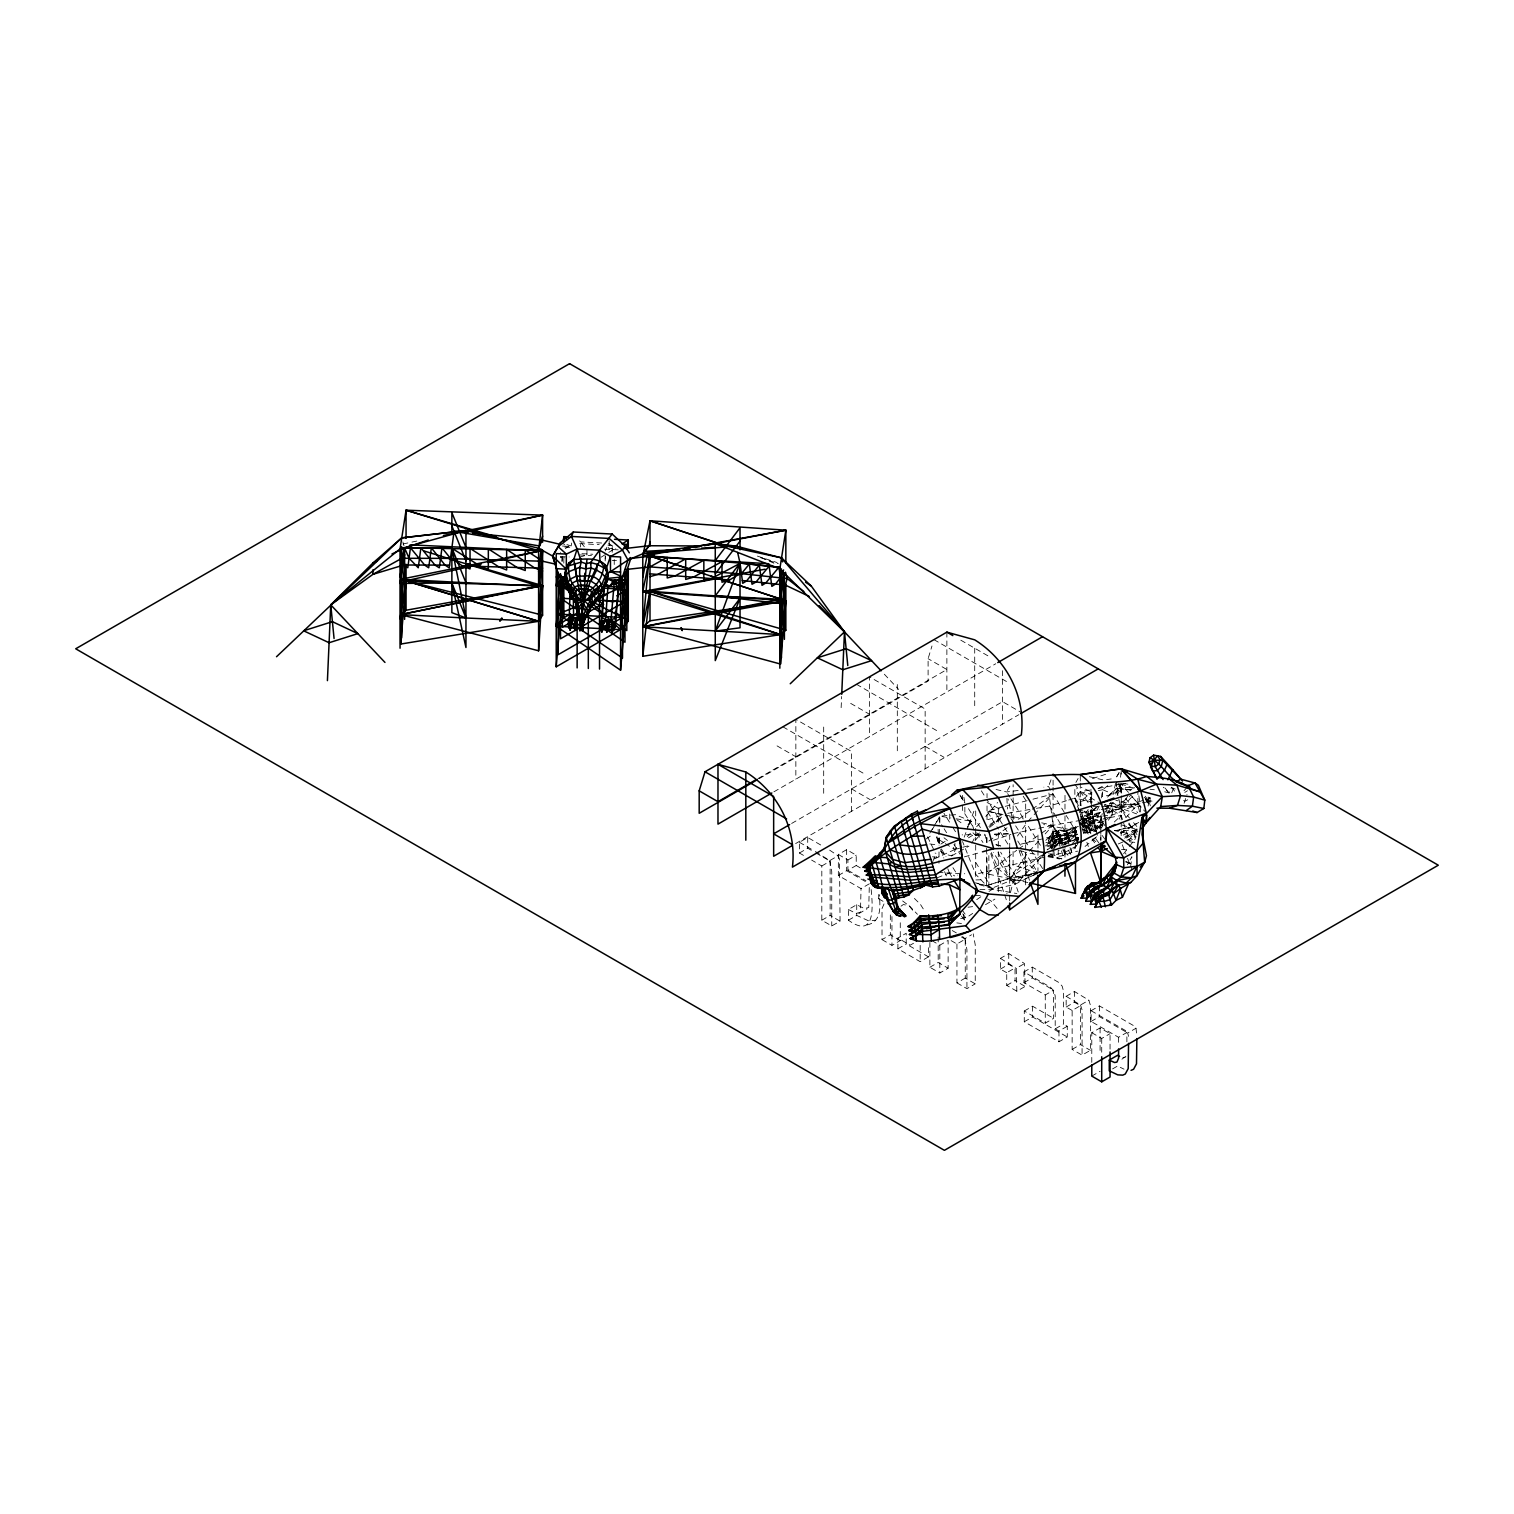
<?xml version="1.0" encoding="UTF-8"?>
<svg xmlns="http://www.w3.org/2000/svg" width="1514" height="1514" viewBox="0 0 1514 1514"><rect width="100%" height="100%" fill="white"/><g stroke="black" fill="none" stroke-linecap="round" stroke-linejoin="round"><path stroke-width="0.75" stroke-dasharray="5 3.75" d="M962.544 795.361L962.544 799.26L960.255 795.683L964.91 802.912L963.699 796.213M980.94 879.785L975.697 879.937L975.697 842.238M986.56 871.193L986.56 885.652L994.282 889.153L1015.061 884.233L1037.961 872.972L1037.979 850.319M1027.836 882.511L986.996 873.824L986.996 853.65M987.014 837.734L987.014 842.427L984.762 834.157M987.014 819.661L987.033 804.237M987.033 797.746L987.033 793.563M988.869 886.844L988.869 851.89M998.294 891.727L998.313 850.925M998.313 846.383L998.332 830.959M998.332 822.14L998.351 805.221M1009.687 900.773L1009.724 835.747L987.033 799.827M1013.093 851.549L1013.093 865.005L1037.961 872.972L1024.77 852.098L1027.817 852.874L1009.687 878.366L986.56 885.652L975.47 882.813M1013.112 819.68L1013.131 797.84M1013.131 795.645L1013.131 784.668M1025.64 884.895L1025.678 822.102M1025.678 817.73L1025.697 800.168L1023.18 796.194M1037.979 848.143L1037.979 835.009M1053.025 852.212L1053.063 787.375M1053.082 785.179L1053.082 776.36M1064.967 857.17L1064.967 846.704M1064.985 809.082L1065.004 793.677M1075.508 848.446L1075.508 841.803M1075.508 839.589L1075.527 826.322M1080.277 783.192L1080.258 805.448L1074.864 798.086L1074.845 788.926M1080.277 781.035L1080.277 774.6M1090.932 802.079L1090.932 789.191M1100.848 839.683L1100.867 833.684M1100.867 829.123L1100.867 815.705M1133.721 788.094L1116.367 782.549C1115.969 795.266 1123.123 807.094 1121.174 819.982M1121.174 835.671L1121.174 822.216M1121.249 795.777L1121.249 808.438L1127.93 820.91M1125.848 783.306L1121.268 784.082L1121.249 793.658L1116.367 788.321L1107.832 796.25M1139.55 811.939L1137.885 804.218L1137.885 791.538M1140.383 811.977L1140.402 806.224L1130.826 795.153L1107.926 814.154M939.021 851.947L938.964 863.264M939.058 842.995L939.115 836.39M939.229 816.652L939.21 820.966L942.9 826.852M949.751 814.059L949.694 822.443L943.922 813.245M1075.394 837.867L1075.205 827.477L1080.239 825.698M1074.467 835.009L1075.205 827.477L1075.962 839.551L1074.467 835.009L1057.151 835.671L1047.972 839.021L1051.132 847.272L1047.139 849.865L1055.069 842.125C1058.57 834.895 1071.704 840.346 1077.268 834.157L1064.702 844.433M1068.884 844.169L1067.976 834.214L1059.914 834.195L1054.671 835.842L1055.069 842.125L1051.132 847.272L1045.625 845.929L1050.716 841.084C1059.97 844.566 1068.108 836.826 1076.795 834.914L1076.17 830.789L1067.976 834.214L1068.316 842.484C1064.285 835.482 1065.288 827.401 1075.205 827.477L1067.502 834.441L1053.555 838.188L1049.202 837.11L1045.796 840.365M1083.418 832.832L1089.645 832.473L1090.326 810.047M939.115 842.976L939.683 825.13M939.759 822.916L939.967 816.216L955.258 814.664L971.212 821.175L974.467 831.47M934.308 858.949L954.766 849.524L954.956 843.336M1080.485 805.637L1080.636 801.398L1076.284 788.605M1083.494 829.388L1089.645 832.473L1094.092 823.105L1090.951 814.437L1091.121 809.801M1091.216 807.492L1091.821 792.068L1081.204 787.242M1107.832 785.596L1102.722 789.702L1102.457 796.648L1113.358 794.282L1121.136 787.696L1119.225 784.12M841.141 707.663L841.633 696.516M1108.362 820.228L1112.449 814.608L1113.036 802.742L1104.312 804.653M1048.861 841.33L1049.202 837.11L1052.722 832.132L1058.135 829.88L1066.859 830.826L1067.767 840.781M1061.257 845.588L1060.803 836.353L1054.671 835.842L1050.716 841.084L1050.375 845.285L1045.625 845.929L1054.898 837.885L1067.976 834.214L1054.671 835.842L1049.618 843.298L1045.947 842.427M1051.889 849.24L1052.23 845.039L1049.202 837.11L1053.157 831.886L1058.589 830.334L1066.859 830.826L1067.2 839.097M1052.419 840.781L1053.157 831.886L1066.859 830.826M1053.933 844.736L1054.671 835.842M1055.826 844.112L1056.185 839.778L1069.092 837.583L1069.717 841.216L1078.384 837.545C1071.193 844.415 1057.737 839.097 1053.744 848.994L1054.274 855.505C1062.904 858.268 1069.471 851.739 1077.627 851.171M1057.605 844.793L1057.699 843.733L1070.19 840.97L1070.284 842.901L1066.386 831.072L1051.927 833.93L1047.972 839.021M561.732 561.278L562.129 556.792M1120.568 777.231L1120.909 773.011M1090.686 803.309L1091.821 792.068L1080.636 801.398L1081.11 805.827M939.248 843.506L939.626 840.081L937.753 836.201M1130.636 866.727L1131.866 856.735L1127.4 864.816M605.184 559.026L605.676 555.846M1080.504 820.985L1081.829 812.45L1099.372 809.782M1059.478 841.273L1059.914 834.195L1054.236 836.05L1049.618 843.298L1049.202 837.11L1059.024 832.038L1058.135 829.88L1052.722 832.132L1051.151 837.45L1054.69 846.686M1061.257 841.197L1061.693 838.51L1055.75 839.967L1051.132 847.272L1050.716 841.084L1053.555 838.188L1053.157 831.886M1105.561 820.209L1112.449 814.608L1111.068 807.984L1111.844 803.423M1101.284 797.916L1102.722 789.702L1113.358 794.282L1115.515 783.173M1099.372 813.264L1094.471 822.689L1081.829 812.45L1083.191 819.074L1081.45 828.366L1088.169 832.87M1148.085 806.035L1149.107 801.644L1148.18 797.007M1039.758 872.064L1013.869 879.256L1010.633 891.822L1006.715 893.639M759.101 778.688L928.101 681.111L928.101 658.685L931.981 645.967M1052.23 845.039L1056.412 841.784L1062.582 840.667L1061.693 838.51L1063.036 845.512L1063.471 842.825C1065.705 844.301 1058.873 842.106 1057.283 843.885L1056.583 846.08L1052.23 845.039L1056.185 839.778L1062.582 840.667L1069.092 837.583L1069.168 839.513M1101.094 815.573L1101.643 822.481L1095.757 831.205L1088.055 826.133L1081.923 825.092L1086.276 818.601L1089.058 809.895M1184.08 803.253L1187.014 794.509M1049.278 784.479L1051.568 778.291M964.191 837.204L968.241 826.36M969.055 824.184L974.751 808.987M932.775 861.598L935.917 853.404M1171.741 792.806L1174.391 786.258M605.184 550.982L606.944 547.197M1099.24 806.11L1088.055 826.133L1083.57 826.795M1128.573 794.036L1121.249 808.438L1101.719 814.248M971.856 843.147L975.773 835.596L979.539 832.965M1117.086 795.229L1121.136 787.696L1121.136 792.295M1075.924 782.378L1078.1 778.499M1009.838 786.107L1006.526 791.954L1009.819 797.083M1105.409 812.034L1111.068 802.042M1115.591 794.055L1121.268 784.082L1129.463 793.563M1119.092 819.169L1121.174 815.497L1080.277 791.784L1074.864 798.086L1068.562 800.073M932.189 829.691L935.52 823.919M936.636 821.988L939.967 816.216L950.849 817.957M1119.073 772.575L1115.78 778.272L1119.035 772.84M1082.756 826.682L1087.998 819.926L1095.757 827.95L1101.53 818.071M1088.244 834.044L1080.258 823.105L1088.169 809.46M929.823 833.154L933.211 827.515M934.327 825.622L937.715 819.982M1107.529 813.434L1111.068 807.984L1100.205 804.066M1128.971 840.119L1137.374 828.726M940.421 851.076L943.865 853.801L951.625 855.883L955.126 850.584L951.928 845.039M967.257 827.136L971.212 821.175L955.22 818.639M1099.145 828.707L1103.838 821.61L1094.092 823.105L1081.45 828.366L1101.132 827.798M1017.446 836.05L1025.224 825.149M1126.454 837.98L1133.967 833.949L1137.922 828.593L1121.477 835.86M1053.744 848.994L1057.699 843.733L1057.926 845.701L1057.283 843.885M1069.982 847.556L1071.477 852.079L1076.568 845.342M1051.132 847.272L1055.069 842.125M1123.615 853.782L1127.892 848.351M1129.312 846.534L1135.008 839.305M1121.931 1059.213L1126.473 1055.788M985.803 816.481L997.65 802.458M1187.317 787.015L1183.04 791.86L1184.043 792.844L1187.449 790.762M1125.867 817.674L1137.885 804.218L1105.012 805.732M1147.442 800.149L1149.883 797.424L1150.545 801.72M975.035 840.478L980.599 834.384L962.147 834.895M1029.406 851.152L1038.85 840.8M1045.171 833.911L1053.044 825.3L1082.188 820.077L1099.543 814.892L1082.188 820.077L1074.864 798.086L1094.736 802.515M1027.817 821.515L1032.548 816.349M1034.138 814.627L1053.063 793.979L1032.586 799.278M1040.553 857.813L1018.865 881.337L1009.687 878.366L998.313 868.828L991.348 852.59M1131.469 797.31L1121.249 808.438L1105.788 804.975M968.071 824.562L971.212 821.175M1080.315 824.941L1086.276 818.601L1093.43 818.393L1101.643 822.481L1102.684 826.795M1076.927 845.626L1064.967 852.439L1025.659 861.466L1009.687 878.366L986.56 885.652L975.697 874.316L962.563 841.538M967.257 836.599L970.398 833.287M976.662 826.682L979.804 823.389M945.304 843.62L954.766 849.524L957.889 846.326M1072.423 843.412L1078.384 837.545L1078.479 839.986L1077.362 836.599L1077.627 844.623M1066.272 836.239L1074.58 828.158L1081.318 827.136M1085.103 833.116L1095.757 831.205L1087.317 822.916L1089.626 830.183L1080.163 823.124L1098.975 805.24M1114.342 821.988L1121.174 815.497L1129.501 841.292L1136.181 836.807M1107.529 797.102L1121.268 784.082L1114.304 784.12M947.821 868.733L949.41 873.01L946.345 875.887L944.585 871.667M1077.268 834.157L1068.619 837.829L1076.17 830.789L1076.511 841.235M1095.871 807.378L1082.188 820.077L1087.998 831.811M838.34 854.464L847.916 859.99L847.916 870.304L856.224 865.497L856.224 855.183L846.648 849.657L838.34 854.464L838.34 875.508L861.031 888.604L869.339 883.798L868.79 907.454L864.324 908.608L856.735 904.691L848.408 909.498L848.408 920.228C875.66 939.607 872.935 906.602 870.966 887.639M866.973 924.978C881.867 921.875 880.277 906.186 879.274 894.679M1105.05 809.403L1113.036 802.742L1121.174 808.381L1121.155 801.493L1121.249 808.438L1129.444 817.92M1131.072 789.948L1116.367 788.321L1130.655 789.929L1133.437 787.64M848.408 909.498L856.016 913.415L860.463 912.242L861.031 888.604M1085.065 846.44L1097.669 836.144L1093.089 839.172M986.996 873.824L1016.727 850.225M989.645 827.363L1002.306 817.541M1050.716 841.084L1054.898 837.885L1054.236 836.05M1092.521 830.24L1080.258 823.105L1086.276 818.601L1089.645 832.473M988.888 841.046L1007.775 827.212M1019.092 818.904L1030.409 810.596M1032.302 809.214L1053.063 793.979M1041.651 855.202L1009.668 878.328L993.298 852.382M1051.057 848.408L1075.508 830.713L1066.159 815.403M1124.618 838.245L1137.922 828.593M901.038 906.186L903.328 904.539L909.327 905.788L917.427 914.286M976.738 899.676L982.207 895.777L974.543 895.342M1115.099 830.713L1131.261 827.155L1136.617 823.351M988.926 826.417L1002.079 817.257M926.133 838.983L931.962 834.99M1018.638 848.919L1039.664 834.479M1041.575 833.173L1053.044 825.3L1048.918 793.033M1064.361 844.963L1078.384 837.545M960.652 918.676L967.2 917.124L972.688 913.396M985.5 904.672L994.906 899.108M1078.233 808.116L1082.188 820.077L1101.851 812.072L1090.951 814.437L1082.188 820.077L1090.913 832M989.021 891.443L992.408 889.267L1016.859 893.544M601.19 557.171L606.887 553.575M608.779 552.383L614.476 548.768L608.704 548.465L608.704 545.078M940.856 844.074L948.029 839.589M968.449 837.867L976.303 832.965M990.042 824.373L1003.801 815.781M1120.776 833.457L1136.711 823.673M565.309 548.541L568.923 546.365L562.621 543.545M757.908 778.631L946.875 669.529L928.101 658.685M773.881 791.841L995.739 663.757M791.633 823.465L1002.571 701.682L1021.344 712.526M795.626 843.582L1018.846 714.703M803.48 855.372L799.411 853.025L799.411 842.295L807.719 837.488L821.686 845.55M799.411 853.025L807.719 848.219L813.832 851.757M815.365 851.511L829.748 860.595L838.056 855.788L839.475 858.968L840.062 921.174L831.754 925.962L821.818 920.228L821.818 865.97L811.636 860.084M821.818 865.97L830.126 861.163L830.126 915.421L840.062 921.174M847.916 859.99L856.224 855.183M838.34 875.508L846.648 870.701L867.446 882.719M821.818 920.228L830.126 915.421M878.707 894.509L878.707 898.805L882.019 896.894M858.798 913.623L867.106 908.816M848.408 920.228L856.735 915.421L868.998 921.023L875.281 920.19M878.707 898.805L884.725 902.287L882.019 908.627L882.019 939.626L890.327 934.819L900.262 940.572L900.262 920.644M928.479 956.848L920.171 961.655L897.897 948.786L897.897 938.055L906.205 933.249L906.205 943.998L928.479 956.848L928.479 945.228M882.019 939.626L891.954 945.361L900.262 940.572M897.897 948.786L906.205 943.998M913.548 943.26L910.217 945.171L897.897 938.055M931.867 940.61L939.816 945.209L948.124 940.402L948.124 968.203L939.816 972.991L929.88 967.257L929.88 939.456M962.469 936.428L964.91 938.623L971.553 934.781M951.133 940.629L956.943 943.979L965.251 939.172L965.251 978.082L975.243 983.854L975.243 944.887L973.218 933.835M929.88 967.257L938.188 962.45L948.124 968.203M956.943 943.979L956.943 982.889L965.251 978.082M1006.734 972.726L1000.432 969.092L1000.432 958.362L1008.74 953.555L1024.524 963.566L1025.167 986.428L1016.859 991.216L1006.734 985.387L1006.734 972.726L1015.042 967.938L1015.042 980.58L1025.167 986.428M1000.432 969.092L1008.74 964.286L1015.042 967.938M956.943 982.889L966.935 988.642L975.243 983.854M1016.859 991.216L1016.216 968.373L1024.524 963.566M1023.956 971.931L1032.264 967.124L1058.816 982.472L1062.185 986.182L1063.509 991.178L1063.509 1024.07L1055.201 1028.877L1055.201 995.966L1053.858 990.989L1050.508 987.26L1023.956 971.931L1023.956 982.662L1045.266 994.963L1053.574 990.175L1053.574 1018.335L1045.266 1023.142L1024.278 1011.011L1024.278 1021.761L1058.967 1041.783L1067.275 1036.995L1067.275 1026.246L1063.509 1024.07M1006.734 985.387L1015.042 980.58M1023.956 982.662L1032.264 977.874L1053.574 990.175M1024.278 1011.011L1032.586 1006.223L1053.574 1018.335M1072.139 1010.481L1066.159 1007.037L1066.159 996.307L1074.467 991.5L1088.85 1000.205L1090.383 1005.164L1090.383 1050.338L1082.075 1055.126L1072.139 1049.391L1072.139 1010.481L1080.447 1005.693L1080.447 1044.584L1090.383 1050.338M1024.278 1021.761L1032.586 1016.954L1067.275 1036.995M1066.159 1007.037L1074.467 1002.23L1080.447 1005.693M1066.159 996.307L1080.542 1005.012L1088.85 1000.205M1126.889 1041.802L1126.889 1032.491L1118.581 1037.298L1091.102 1021.439L1091.102 1010.709L1099.41 1005.902L1133.835 1025.773L1135.992 1028.252L1136.863 1036.219M1055.201 1028.877L1058.967 1031.053L1067.275 1026.246M1091.102 1021.439L1099.41 1016.632L1126.889 1032.491M1091.783 1062.393L1091.783 1032.718L1100.091 1027.93L1110.046 1033.665L1110.046 1049.637M1072.139 1049.391L1080.447 1044.584M1091.783 1032.718L1101.719 1038.472L1110.046 1033.665M1128.555 1036.371L1127.684 1033.04L1135.992 1028.252M1091.783 1076.094L1100.091 1071.287M1112.601 1068.903L1117.578 1066.026L1124.031 1069.168M951.625 855.883L968.941 846.137M1120.341 832.776L1138.717 822.443M1097.953 788.737L1104.103 785.406M1187.752 799.771L1184.535 801.455L1181.545 797.424M1067.502 834.441L1076.17 830.789L1067.976 834.214M1087.998 819.926L1092.938 817.579L1091.575 810.974L1094.471 822.689L1091.575 810.974M1102.93 819.131L1137.885 804.218M1118.259 843.96L1124.788 841.197M1126.965 840.289L1135.67 836.599M1037.771 873.483L1018.865 881.337L1000.603 852.174M1020.833 850.754L1025.659 861.466L1037.961 872.972L1013.869 879.256L993.26 887.696L975.508 882.965M1075.205 827.477L1066.386 831.072L1074.58 828.158L1076.795 834.914M937.242 877.723L949.41 873.01L954.691 875.925M1125.016 836.447L1138.187 831.413M1142.824 800.376L1121.249 808.438L1136.692 813.889M993.525 840.232L1010.936 834.346M1092.502 778.574L1105.75 774.279M987.961 819.642L1003.328 814.721M1036.428 808.325L1049.675 806.016L1066.462 800.736M1108.191 812.28L1121.174 808.381L1106.147 811.258M579.805 557.057L587.451 554.9M954.766 849.524L960.803 847.84M962.809 847.272L970.871 845.039M964.38 856.848L980.183 852.458M1025.659 861.466L975.697 874.316M1002.987 806.924L987.052 811.05L998.369 829.01M1005.258 806.337L1030.296 799.865M972.934 832.776L975.773 835.596L980.599 834.384M1021.023 844.15L1075.508 830.713L1043.714 824.581M1098.35 790.649L1102.722 789.702M1080.636 801.398L1091.537 799.014M402.951 543.98L409.688 542.561M411.94 542.088L418.678 540.687M1013.112 833.608L1053.044 825.3L1064.967 844.812L1064.985 813.491L1048.521 786.542L1043.865 787.148M1135.576 835.179L1114.664 830.618L1131.261 827.155L1136.73 829.218M1037.961 872.972L1009.687 878.366L997.385 850.641M1089.38 790.062L1080.277 791.784L1091.405 794.453M1098.483 788.359L1121.268 784.082M1101.965 827.836L1080.258 823.105L1100.716 819.301M1109.8 817.617L1121.174 815.497M1122.858 1057.737L1125.262 1057.283M1007.718 813.321L1034.232 808.703M1130.826 804.729L1139.966 803.196M1142.256 802.798L1149.107 801.644L1150.356 805.864M1101.321 809.479L1111.068 807.984M1090.951 814.437L1080.315 809.858L1083.191 819.074L1100.735 816.387M1102.684 816.084L1112.449 814.608M1106.677 779.615L1111.238 778.934M1018.184 790.459L1006.526 791.954L995.455 789.324M1027.533 789.248L1034.516 788.34M968.033 907.227L972.631 906.621M1044.054 870.872L1009.687 878.366L1009.668 846.951L999.619 830.997M1063.036 849.903L1065.383 855.505L1064.815 849.808L1058.21 850.338L1058.248 855.94M975.773 835.596L985.122 835.103M994.452 834.611L1008.438 833.873M1080.163 823.124L1101.643 822.481M994.528 834.063L1008.456 833.722M979.899 889.456L992.408 889.267M1093.278 806.375L1140.402 806.224L1115.894 800.338M1114.664 830.618L1138.036 830.58M1118.714 783.703L1120.663 787.318L1134.686 787.81M1050.338 853.896L1053.725 854.047M938.074 872.442L964.74 873.767M601.645 543.015L580.449 541.898L578.083 538.606M579.786 543.621L599.222 544.643M607.871 545.097L612.186 545.324M562.47 546.043L568.923 546.365M564.779 547.065L571.421 547.406L571.421 543.015M604.483 549.147L622.481 550.093M581.944 553.689L592.75 554.256M579.521 554.919L591.501 555.543M560.35 556.509L569.207 556.963M564.873 557.871L560.521 557.644L560.521 552.553M612.186 560.369L616.444 560.577M1147.063 800.717L1153.422 801.228M1129.822 841.879L1136.162 842.484M1121.477 849.392L1129.917 850.206M1150.015 789.267L1154.349 789.74M932.454 856.792L936.806 857.265L935.16 852.95M1130.655 789.929L1120.492 788.737L1116.367 782.549M956.829 922.897L961.466 923.483M929.823 843.941L936.75 844.888M1122.972 783.476L1129.595 784.403M1093.714 830.864L1083.475 829.142L1085.387 834.1M1018.998 850.641L1025.811 851.852M1048.502 855.883L1064.266 859.365M1030.088 853.309L1036.901 854.615M1048.256 856.792L1059.611 858.987M1002.968 814.494L987.052 811.05L1007.435 816.273M1005.258 814.986L1023.464 818.904M1041.67 822.84L1053.044 825.3L1063.131 848.256M1048.256 855.788L1064.153 859.441M1089.38 776.701L1103.044 779.861M995.89 844.717L1000.319 845.853M1009.706 816.86L1018.771 819.188M996.155 844.831L1000.735 846.042M1164.701 791.784L1168.732 792.844M1048.653 853.82L1054.274 855.505L1053.403 853.215M979.274 884.63L994.282 889.153M1121.912 825.016L1138.32 829.956M566.917 544.605L571.194 545.929M757.379 556.092L777.079 562.565M760.634 557.72L778.291 563.681M1175.243 789.059L1171.325 787.659L1169.149 793.071L1163.282 787.242M1083.191 819.074L1094.092 823.105L1092.938 817.579L1095.757 827.95L1091.443 809.839M1101.473 827.325L1082.188 820.077L1080.315 809.858M1126.075 861.485L1131.336 863.737L1131.62 870.38M1125.508 861.826L1131.677 864.456M761.353 557.531L776.02 564.173M987.09 802.477L999.467 808.987M960.803 640.176L990.629 657.398M933.93 639.627L1008.116 682.454M856.508 684.309L938.093 731.413M850.679 703.385L869.452 714.23M925.149 746.383L943.922 757.227M782.889 726.815L864.475 773.919M777.061 745.891L795.853 756.735M851.53 788.87L870.304 799.714M829.672 850.168L838.056 855.788M856.224 865.497L860.236 867.825M799.411 842.295L813.378 850.357M847.916 870.304L866.008 880.751M952.287 930.561L956.356 932.908M1000.432 958.362L1016.216 968.373M1091.102 1010.709L1125.527 1030.58L1127.684 1033.04M815.857 852.931L830.126 861.163M961.39 936.958L965.251 939.172M987.469 898.862L990.989 900.925L998.937 910.69M943.411 842.446L939.626 840.081L937.791 836.39M902.628 900.944L909.233 905.959L914.626 912.715M956.943 819.85L963.812 824.714M608.704 543.394L615.838 548.844M943.998 837.772L947.423 840.478M1092.559 839.021L1095.871 841.689M914.399 898.445L920.398 904.331L925.073 911.807M1091.613 830.826L1088.604 828.158L1090.799 833.381L1088.055 826.133M1144.168 797.178L1149.107 801.644L1145.246 796.232M1064.967 852.439L1067.976 855.183M1060.368 834.649L1060.368 843.43L1057.151 835.671L1058.135 829.88L1059.478 836.882M884.327 674.203L898.691 689.457M1132.188 796.743L1144.83 811.353M1125.356 798.408L1137.657 812.639M1133.551 822.67L1137.639 827.42M1128.384 823.824L1137.866 835.69M1164.872 787.867L1169.376 793.204M584.347 546.781L580.449 541.898L580.449 546.989M1171.495 787.185L1175.489 792.257M1145.511 799.619L1149.334 804.729L1148.123 797.575M961.466 916.065L965.421 921.42M962.79 913.813L966.765 919.225M1074.826 784.328L1088.263 802.723M1090.913 806.375L1100.867 820.001M1102.097 821.705L1105.788 826.758M1084.384 811.107L1098.123 829.918M1102.154 835.463L1106.053 840.781M1092.143 839.399L1094.641 842.806M1095.871 838.832L1099.618 843.979M962.166 910.046L967.2 917.124M1145.492 798.824L1149.334 804.729M1040.383 845.323L1028.138 826.001M1010.917 798.805L1024.429 820.115M1010.955 818.449L1013.112 821.856L1008.04 798.862M1015.629 825.83L1029.369 847.594M1030.599 849.543L1042.843 868.941M1017.768 841.008L1021.269 846.553M981.356 790.838L985.898 798.029M959.933 795.001L964.91 802.912M968.468 808.665L980.58 827.893M972.083 825.281L962.544 810.16L962.544 803.631M976.909 832.946L982.946 842.503M975.697 862.412L988.869 883.287M953.214 828.026L955.542 831.735M944.13 828.801L946.591 832.719M953.971 844.471L960.122 854.274M952.949 867.673L957.624 875.111M949.41 873.01L951.738 876.72M941.367 848.957L945.985 856.47M1056.64 817.541L1049.675 806.016M1057.832 819.49L1070.833 840.781M1068.468 850.546L1070.814 854.369M927.571 836.92L934.327 850.792M1129.047 822.991L1131.261 827.155M1080.542 1005.012L1082.075 1009.952L1082.075 1055.126M1078.498 805.94L1074.864 798.086L1077.552 806.11M964.91 938.623L966.935 949.694L966.935 988.642M829.748 860.595L831.754 871.648L831.754 925.962M1122.29 844.774L1126 854.218M1051.927 833.93L1056.583 846.08L1056.185 839.778M940.648 849.486L943.828 858.041M1127.552 858.381L1129.879 864.645M1052.722 832.132L1053.384 833.949M1055.75 839.967L1056.412 841.784M1019.319 851.303L1029.501 880.315M1082.453 829.483L1083.929 833.741M1086.863 842.257L1088.339 846.515M1013.869 879.256L1018.222 891.992M990.781 853.612L1004.009 892.919M1004.709 895.02L1006.848 901.341M1053.044 825.3L1060.765 848.711M1061.465 850.849L1063.566 857.227M936.598 837.091L938.434 843.184M1133.967 833.949L1135.784 840.213M402.856 541.917L404.03 545.967M1092.957 817.579L1095.757 827.95M936.92 836.617L939.058 845.209M1091.518 810.009L1096.798 832.265M963.207 914.532L964.778 921.25M1097.328 835.255L1093.43 818.393L1095.757 831.205M1138.831 795.721L1139.758 802.023M1071.212 848.483L1071.477 852.079M938.093 829.388L938.907 842.938M1149.883 797.424L1150.243 803.764M1006.886 798.37L1007.491 809.044M1086.276 818.601L1086.806 833.798M1077.911 838.302L1078.119 844.301M1076.87 836.92L1077.079 842.938M1120.663 787.318L1120.795 792.011M1102.779 820.739L1102.911 827.742M1121.212 769.244L1121.231 777.723M1064.815 849.808L1064.815 854.199M1062.147 838.964L1062.147 843.355L1057.699 832.568L1057.699 836.977M1058.589 830.334L1058.589 839.116M1118.581 1037.298L1118.581 1044.263M1101.719 1038.472L1101.719 1054.444M1100.829 820.02L1100.829 840.913M1100.091 1027.93L1100.091 1053.044M1099.41 1005.902L1099.41 1016.632M1074.467 991.5L1074.467 1002.23M1058.967 1031.053L1058.967 1041.783M1045.266 994.963L1045.266 1023.142M1032.586 1006.223L1032.586 1016.954M1032.264 967.124L1032.264 977.874M1008.74 953.555L1008.74 964.286M1002.571 670.702L1002.571 724.108M986.56 837.356L986.56 843.885M986.56 848.237L986.56 879.634M975.697 810.955L975.697 839.986M974.713 648.219L974.713 708.041M964.853 807.265L964.853 813.813M946.875 632.152L946.875 691.955M939.816 945.209L939.816 972.991M938.188 936.977L938.188 962.45M925.149 768.809L925.149 708.987L869.452 676.834L869.452 736.656M920.171 945.379L920.171 961.655M897.31 684.536L897.31 752.723M891.954 916.576L891.954 945.361M890.327 914.891L890.327 934.819M856.735 904.691L856.735 915.421M851.53 811.315L851.53 751.493L795.853 719.339L795.853 779.161M846.648 849.657L846.648 870.701M823.692 727.042L823.692 795.229M807.719 837.488L807.719 848.219M614.23 559.499L614.23 565.858M612.186 547.311L612.186 555.278M609.196 540.63L609.196 549.393M605.184 556.263L605.184 560.937M586.959 550.017L586.959 555.316M563.833 558.761L563.833 563.17M562.356 556.395L562.356 562.546M1015.061 884.233L1009.668 878.347L1015.061 884.233"/><path stroke-width="1.5" d="M560.596 574.714L556.225 626.228L620.57 670.191L620.57 556.963L610.464 556.433L599.525 550.188L577.137 548.995L566.331 554.105L556.225 553.575L556.225 666.803L620.475 629.597L625.528 572.065M596.724 597.973L622.481 586.959M567.845 586.259L556.225 585.634L563.965 577.212L556.225 626.228L620.551 629.673L628.291 621.175L628.291 568.772M940.932 925.925L949.278 925.035L971.799 899.827L972.613 895.228C960.576 913.434 940.099 916.613 920.285 915.989L914.248 922.367L916.443 940.913C934.763 942.844 952.931 935.822 970.455 931.015L965.8 925.716L922.461 931.337L910.141 938.548L916.443 940.913L916.027 938.604M975.697 893.071L975.697 888.68M951.568 794.982L956.829 790.308C997.291 781.735 1038.755 773.332 1080.277 774.6C1100.564 788.718 1107.926 817.144 1106.053 840.781L1100.848 845.683L1075.489 862.034L1009.668 909.744L1009.668 903.025M1037.961 875.224L1037.942 904.369L1030.258 882.492M1064.948 876.19L1064.948 863.567M1030.088 883.022L1075.47 893.43L1075.489 862.034C1090.326 833.514 1073.71 795.702 1053.082 774.165M1107.377 848.559L1100.848 851.322L1090.534 852.912L1100.829 882.719L1100.848 845.683M629.313 552.856L624.979 545.986L612.186 534.045L573.314 532.001L571.421 536.448L577.137 548.995L573.825 559.328L565.403 569.396L567.901 582.72L575.85 596.8C574.203 596.705 582.928 643.034 582.89 626.872C582.379 618.299 589.911 612.072 591.539 603.878C600.774 593.393 613.757 579.805 605.108 564.665C596.648 556.66 584.253 559.612 573.825 559.328L568.98 562.754C560.085 575.85 567.712 593.45 577.023 604.332L572.822 598.901L569.643 589.23M878.461 856.735L868.449 864.759C867.503 873.048 873.408 879.861 875.603 887.393L883.703 888.737L875.603 887.393L872.518 885.065L870.55 881.337L871.269 874.6L908.968 876.682L935.538 874.808L962.109 857.473L957.624 827.023L949.77 808.041L941.878 801.701C925.981 810.558 908.551 818.033 895.872 831.564C886.277 842.806 882.34 858.268 868.847 866.273L868.752 871.875L872.707 878.896M959.99 874.373L959.762 910.236M960.179 843.487L960.217 839.172L922.026 829.047C904.123 842.446 883.949 850.641 869.244 867.768L869.112 873.199L871.686 875.527L868.411 870.55L869.566 868.184L868.449 864.759L878.669 857.038M581.471 622.065L583.363 626.058C581.736 635.975 582.322 621.913 584.65 619.018L583.287 615.573L580.43 615.422L583.931 620.04L582.928 628.083L581.206 628.84L577.648 599.771L574.374 593.015L577.061 589.457L585.691 588.586L590.1 590.138L593.091 593.999L583.287 615.573L579.862 619.832L581.262 630.467L580.922 625.925L589.93 610.88L591.141 606.433L590.006 596.724L601.758 584.499L607.171 571.592L599.941 560.691L599.525 550.188L612.186 534.045M914.21 926.511L914.248 922.367L920.285 915.989L920.663 922.575L908.684 930.542L912.847 931.905M914.986 926.379L921.118 922.802L920.966 920.266L914.986 926.379L914.929 932.586L921.629 924.524L948.975 920.777L960.141 914.267L958.816 908.419L948.464 917.465L920.966 920.266L914.986 926.379L921.326 926.852M1110.651 881.962L1111.2 873.124L1116.802 862.109M879.009 887.942L871.78 884.006L870.512 880.24L872.556 878.461L869.661 877.95L871.175 873.446L869.661 877.95L871.61 881.148M875.073 857.87L875.111 856.337L879.331 855.959M1128.1 884.876L1122.442 897.196L1115.988 900.414L1111.446 905.088L1094.906 907.397L1101.019 895.739L1107.491 893.582L1116.726 885.766L1114.626 882.037L1112.676 883.23L1111.162 876.833L1114.228 873.143L1114.323 867.957L1108.626 880.713L1102.173 885.614L1100.072 882.416L1091.424 883.192L1085.387 888.68L1081.128 898.256L1087.184 898.029L1093.865 890.838L1110.576 879.52L1112.676 883.23L1106.223 888.131L1104.122 884.933C1094.073 884.592 1088.528 892.844 1085.727 901.303L1091.783 901.057C1107.983 886.882 1125.167 872.537 1144.66 862.204L1146.458 855.732L1142.389 834.763L1142.919 814.873M1111.162 876.833L1116.84 880.58L1116.726 885.766L1130.882 882.416L1137.09 875.622L1144.66 862.204L1142.389 834.763L1143.032 816.197M871.175 873.446L870.039 874.978L872.102 876.928L871.156 882.397C901.984 889.664 933.532 876 964.399 880.013L959.952 878.839L939.305 886.012L937.866 881.924C921.534 883.419 907 890.27 890.44 890.289L886.807 888.548M586.883 560.01L581.755 616.539L582.776 630.543M583.231 625.225L581.811 623.711L580.865 627.156L582.909 627.25L583.231 625.225L580.998 625.112L584.158 621.554L585.445 617.447L584.082 613.984L581.66 612.64L578.935 617.106L580.07 621.346L583.212 624.847C581.471 635.18 579.143 619.283 581.755 616.539C584.234 596.989 590.309 577.761 599.941 560.691M569.529 627.894L569.567 619.642L573.617 617.788L579.067 618.109L581.83 625.074M575.415 628.234L576.342 617.939L577.515 624.544L576.039 620.002L574.09 624.336L575.074 630.467L577.515 624.544M601.38 629.71L601.38 621.459L615.195 618.545L619.226 581.811L615.119 626.985L613.757 626.91M607.095 630.051L608.325 619.775L609.253 626.645L608.325 619.775L606.471 626.474L602.042 626.228M612.981 630.392L614.211 622.197L611.05 619.945L614.154 583.212L618.696 582.776L620.04 578.462M327.421 680.638L330.752 604.843L372.955 562.981L401.683 537.886L465.952 530.525L538.606 548.257L552.648 556.092L566.331 569.188L566.331 554.067L558.136 546.705L560.521 542.599L573.314 532.001M582.152 626.001L582.379 622.122M841.727 694.283L844.471 631.868L811.258 586.032L781.47 557.852L736.201 546.138L715.27 543.64L642.788 553.746L627.969 560.066L606.811 574.09M569.359 624.071L569.567 619.642L580.278 620.248M575.831 624.449L576.039 620.002L574.393 628.178L575.547 624.657L576.361 628.291M582.265 628.291C584.309 605.089 576.456 581.963 573.825 559.328M602.477 615.479L603.253 598.938L600.963 624.052L602.477 615.479L602.042 617.788L605.6 619.623L602.723 625.982L601.38 621.459L614.211 622.197L615.498 626.72L611.656 632.568L612.451 626.55L611.05 619.945L615.498 626.72L601.512 626.134L600.358 629.654L601.891 632L602.723 625.982M607.511 626.266L607.739 621.819L609.271 626.361L606.736 632.284L605.846 626.171L607.739 621.819L608.117 630.108L607.246 626.474L606.149 629.994M613.984 626.626L614.211 622.197L612.337 626.815L607.852 626.569L608.325 619.775M615.63 616.255L615.119 626.985L614.097 622.784M576.115 622.481L576.342 617.939L574.62 624.657M602.932 624.582L605.6 619.623L608.041 585.199M400.718 546.8L400.718 644.056L538.606 621.289L542.599 550.415L538.189 549.109M582.568 630.486L583.041 628.121L580.865 627.156M404.617 564.116L400.718 614.608L538.606 650.793L542.599 585.672L467.75 563.643M957.813 791.633L956.829 790.308L987.033 787.318L1013.15 780.278C1037.715 802.25 1046.609 838.87 1044.054 870.872C1017.635 898.994 989.248 928.915 950.035 937.544L949.505 924.089L960.141 914.267L948.748 921.629L948.464 917.465L948.237 918.411L958.816 908.419L948.975 920.777L949.278 925.035M871.193 879.047L871.629 875.357L868.411 870.55L872.083 877.041L871.08 881.299L877.382 882.662L878.612 886.788M1088.244 887.128L1091.424 883.192L1100.072 882.416L1111.2 873.124L1114.323 872.707M1092.843 890.213L1096.382 886.598L1104.122 884.933L1104.198 886.882M1097.423 893.279L1101.321 889.986L1108.153 887.469L1110.273 890.667L1112.203 889.986L1118.789 884.63L1122.442 897.196M1102.022 896.364L1102.097 895.19L1112.203 889.986L1115.988 900.414L1120.776 888.283L1130.882 882.416M1087.184 898.029L1085.387 888.68L1088.585 886.977M1142.748 827.401L1146.287 822.651L1146.836 815.327M870.834 880.429L869.642 876.738M596.951 600.169L589.495 607.303C602.534 600.225 608.742 579.124 589.362 575.755L575.85 576.361L570.21 579.143L567.901 582.72L567.882 589.798L575.188 600.131L579.654 619.699M570.078 591.463L569.075 622.235L570.513 613.662L570.078 615.952L573.617 617.788L571.535 624.487L569.567 619.642L567.864 623.995L570.172 630.184L573.617 617.788L573.371 599.468L569.548 598.333L570.097 597.046M784.403 584.101L780.505 634.574L642.788 656.281L642.788 553.746L649.184 545.74L649.998 541.785M570.532 624.147L583.761 624.885L579.938 630.751L580.638 624.714L579.067 618.109M575.074 630.467L575.547 624.657M400.718 644.056L406.055 580.77L481.187 564.06M563.454 541.104L563.833 536.637L568.564 536.883M649.676 551.929L642.788 626.777L780.505 664.04L785.842 600.755L711.315 576.228M556.225 666.803L563.965 577.212L567.39 580.392M606.736 632.284L607.246 626.474M627.553 548.617L628.291 540.025L614.514 539.306M620.57 670.191L628.291 580.657L620.57 589.022L604.2 588.17M1167.18 764.097L1164.531 770.134L1156.961 779.256L1148.975 762.28L1149.997 757.795L1153.63 755.145L1160.689 756.432L1172.707 769.566L1167.881 779.805M1141.991 817.182L1136.825 850.868L1137.09 875.622L1131.62 877.76L1120.776 876.871L1114.228 873.143L1116.764 864.74L1115.25 857.113L1105.92 840.838L1107.018 828.442L1115.023 824.449M924.997 920.247L920.815 920.872L920.663 922.575L914.248 922.367L907.946 926.53L914.191 928.593M919.471 928.025L909.403 934.535L915.667 936.598L922.007 931.11L922.291 928.801L949.505 924.089M604.01 586.524L602.704 600.225L612.508 601.72L617.106 601.058L617.655 599.771M603.689 594.453L604.105 589.968M597.216 564.306L603.632 567.712C602.042 578.348 595.608 588.057 585.842 592.807L582.928 600.85L580.676 592.542C571.913 586.751 567.826 576.134 568.639 565.876L581.338 562.072L585.994 563.7L590.649 562.565L597.216 564.306L596.648 570.135L590.99 581.168L577.231 580.43L572.065 583.25L570.04 586.826L571.251 596.554L575.642 602.667M574.79 563.113L577.231 580.43L584.101 580.808L584.953 573.181M585.577 567.599L585.994 563.7M581.755 616.539L582.001 612.659M581.622 625.831L582.001 622.519L583.515 622.595M581.83 628.878L582.228 624.109M583.041 628.121L581.963 630.449L582.001 622.519M581.357 630.411L581.622 620.929M642.788 656.281L649.998 591.331L722.405 577.534M410.029 544.87L538.606 550.736L542.599 515.12L406.055 510.218L400.056 548.901L400.056 648.219M538.606 571.762L541.141 549.147M538.606 650.793L538.606 548.257L542.599 536.126M467.958 532.682L454.049 531.282L451.872 547.879L451.872 612.64L465.952 617.996L538.606 621.289L542.599 585.672L406.055 610.237L400.718 614.608L538.606 586.032L542.599 550.415L410.445 547.784L404.617 547.973L391.956 553.973M1156.885 808.154L1169.697 808.23L1197.082 812.526L1203.838 808.495L1204.784 800.13L1198.369 785.255L1195 783.003L1180.769 779.18L1162.809 760.369L1160.689 756.432M905.845 915.8L896.913 906.545L899.903 909.365L896.931 915.081C882.246 900.83 882.189 877.685 874.884 859.271L884.346 848.01L886.485 837.772L891.197 832.549L890.497 830.694L894.566 825.868L909.838 816.103M768.847 563.738L642.788 556.225L649.998 520.778L785.842 530.203L779.842 568.867L779.842 668.204M917.881 812.412L917.352 811.163L911.314 814.229L930.542 880.732C913.358 888.018 893.563 888.131 874.978 886.939L872.897 885.482L872.14 882.435L871.78 884.006L874.505 885.425L878.234 885.558M400.056 576.853L404.617 547.973L428.254 540.006M404.617 554.597L400.056 583.458L465.952 582.758L538.606 586.032L542.599 585.672L451.872 583.155L406.055 580.77L400.718 579.294L542.599 550.415L542.599 615.176L538.606 621.289L400.718 579.294L465.952 582.739L451.872 547.879L404.617 547.973L401.853 558.288L403.822 565.006L407.796 567.75L410.445 547.784L424.658 565.063L428.689 567.807L431.339 547.841L445.078 565.119L449.223 567.864L451.872 547.879L465.952 617.996L451.872 583.155L465.952 582.758M400.056 618.772L406.055 580.77L542.599 615.176M563.359 540.403L563.965 536.637L567.069 539.514M622.368 543.772L628.291 540.025L626.815 549.412L626.815 544.34L622.292 544.113M628.291 580.657L620.57 629.654L591.406 602.648M779.842 596.838L783.665 572.595M779.842 638.738L785.842 600.755L649.998 556.054L629.559 558.685M1142.502 822.556L1146.287 822.651L1160.708 806.583L1162.317 796.667L1156.526 784.157L1146.723 776.417L1121.268 768.79L1080.277 774.6L1121.268 768.79L1127.059 771.856M895.285 898.464L899.297 897.575L884.346 848.01L886.163 837.337L890.497 830.694L909.422 894.642L903.953 897.007L893.109 898.578M1100.148 884.346L1100.072 882.416L1089.266 887.753L1082.226 894.755L1083.929 895.872L1081.128 898.256L1087.241 886.504L1088.32 886.031L1090.345 891.973L1085.727 901.303M1094.906 907.397L1099.524 898.067L1097.499 892.143L1096.42 892.654L1090.307 904.35L1096.363 904.085L1103.044 896.988L1108.74 895.058L1112.203 889.986L1112.298 891.935M1091.783 901.057L1089.739 895.228L1092.919 889.097L1094.925 895.001L1090.307 904.35M577.137 548.995L581.338 562.072C576.948 574.582 582.417 588 582.928 600.85L591.047 567.977L590.649 562.565L599.525 550.188M898.086 907.397L895.985 911.447L892.806 911.428L898.086 907.397L893.184 889.267M642.788 577.231L647.822 552.496M785.842 584.29L785.842 630.221L780.505 634.574L642.788 591.52L649.998 556.054L654.521 555.203M765.119 569.226L642.788 591.52L649.998 591.331L780.505 634.574L642.788 626.777L649.998 591.331L785.842 600.755L642.788 626.777L649.998 620.816L785.842 600.755M886.731 898.616L883.495 889.513L882.397 894.036L884.517 897.632L886.788 898.578L884.119 896.118L886.788 898.578M921.496 925.149L922.007 931.11L916.462 934.384L915.667 936.598L915.724 930.372L921.496 925.149L921.799 927.06L915.724 930.372L922.007 931.11M538.606 548.257L542.163 540.101L560.01 544.283M579.938 630.751L581.281 624.979L582.152 628.613L581.13 628.556L581.281 624.979L580.127 628.499L568.564 627.837L569.661 624.317L583.761 624.885M568.072 566.406L568.98 562.754M1151.529 763.113L1150.545 767.03L1155.693 776.285M611.656 632.568L613.132 626.815L613.946 630.449L600.358 629.654L599.601 625.793L601.38 621.459M575.188 622.424L576.342 617.939M883.154 850.963L879.577 853.536C882.151 869.055 890.194 884.479 893.903 896.08L896.761 899.865L895.834 901.776L892.9 903.726L888.056 903.744M1114.228 873.143L1116.632 864.626M757.095 779.842L699.184 813.283L699.184 790.838L705.013 771.78L946.875 632.152L974.713 639.835C1007.075 660.066 1025.849 696.894 1021.344 734.952L792.428 867.106C796.951 829.047 778.177 792.219 745.815 772.008L717.977 764.305L717.977 824.127L771.875 792.995M604.559 585.71L609.196 586.505L622.481 576.929L627.004 570.153L630.846 558.269M630.316 557.549L627.969 560.066L622.481 576.929L620.57 589.022L610.577 579.786M608.003 578.726L599.203 596.27L607.171 581.244L606.433 576.664M1120.776 876.871L1123.785 867.749L1123.672 857.908L1107.018 828.442L1081.98 841.311L1045.19 852.779L1017.351 848.048L993.714 848.711L982.435 851.833M871.212 878.65L872.424 877.988L869.661 877.098L870.55 873.162M624.979 545.986L622.481 550.093L610.464 556.433L606.319 568.431L607.511 576.418M583.363 626.058L580.922 625.793L580.6 620.872L583.079 622.046L582.341 625.869M649.998 620.816L649.998 556.054L740.024 563.038L740.024 627.799L715.27 631.111L740.024 563.038L737.64 552.478M1101.34 907.359L1098.937 901.284L1101.019 895.739L1106.261 893.374L1108.74 895.058L1111.446 905.088L1109.97 904.066M642.788 591.52L740.024 598.314L715.27 660.615L715.27 543.64L781.47 557.852L844.471 631.868L881.148 670.816M783.609 569.926L780.391 577.799L775.528 584.044L771.837 586.372L769.15 566.122L756.054 581.982L752.004 584.272L749.335 564.022L741.425 573.674L787.166 578.556L803.839 591.596M612.318 626.834L611.05 619.945L612.394 623.427M872.461 884.346L871.004 882.87L871.78 881.053M944.074 918.828L937.809 919.433L937.526 915.516L932.851 916.878M926.341 928.782L939.096 925.584L939.115 927.817L938.566 922.234L929.596 922.177C926.265 916.916 941.689 916.897 938.339 922.783L944.585 922.083M1112.676 883.23L1116.84 880.58L1126.189 883.041L1131.62 877.76L1137.09 866.197L1123.785 867.749L1116.764 864.74M567.277 568.072L564.892 573.068L566.028 582.379L569.264 592.428L571.478 594.813M606.508 571.819L605.108 564.665L607.985 575.339L602.364 588.227L591.936 597.633L592.58 603.632L589.703 608.609L598.333 597.973L598.749 588.34L596.402 584.536L590.99 581.168L584.101 580.808M595.759 594.302L598.749 588.34M1104.122 884.933L1102.173 885.614L1106.526 876.985L1108.626 880.713L1110.576 879.52L1106.223 888.131L1108.153 887.469L1097.499 892.143L1094.338 898.256L1096.363 904.085L1096.42 892.654L1102.552 890.194L1105.031 896.288M1106.223 888.131L1114.626 882.037L1110.273 890.667L1118.789 884.63L1109.97 899.676L1104.482 901.36L1098.937 901.284L1085.141 892.2L1088.32 886.031L1092.673 883.419L1095.133 889.513M1100.091 892.9L1097.612 886.807L1092.919 889.097L1089.739 895.228L1094.925 895.001M1098.937 901.284L1102.097 895.19L1108.74 895.058L1106.261 893.374M887.658 897.613L886.75 899.373L891.632 900.243L895.436 896.856L893.828 895.909M570.116 624.393L573.617 617.788L571.194 621.062M1019.073 896.345L988.339 893.998L979.766 909.573L965.8 925.716M592.655 594.699L589.495 600.396L577.648 599.771L567.618 586.391L565.649 578.973L565.971 575.282L568.715 571.743L579.521 567.372L585.331 568.867L591.047 567.977L596.648 570.135L602.25 573.503L605.316 577.364L605.846 584.461L601.569 590.668M1117.294 858.324L1100.848 851.322L1104.255 845.342M928.517 915.345L928.915 917.9L937.809 919.433M938.85 926.133L930.258 926.436L930.05 923.559L936.22 923.048M930.921 930.713L930.713 927.836L931.318 941.027M596.781 598.636L591.009 605.96L594.983 601.418L595.381 598.863L594.226 595.437L595.078 591.785L593.072 587.981C587.564 584.783 580.373 584.158 574.601 586.997L572.898 590.611L574.071 594.377L573.2 597.708L575.698 602.742M903.953 897.007L886.163 837.337L894.66 826.833L905.959 817.863M560.521 542.599L552.648 556.092L558.136 573.541L558.136 654.691L622.481 617.504L622.481 576.929L610.464 571.497L610.464 556.433M899.903 909.365L896.042 914.664L900.3 916.121M1141.745 828.707L1144.489 824.96M1147.234 821.213L1149.959 817.484M583.306 622.159L587.394 613.681L583.155 607.133L581.527 607.038L579.105 609.877L577.818 613.189L578.859 615.819M715.27 560.558L725.622 546.838M726.985 545.04L740.024 527.761L740.024 549.866M715.27 573.901L740.024 541.085M784.403 639.343L784.403 574.582L779.842 603.443L715.27 595.873L740.024 563.038L778.991 567.163L765.762 583.004L762.015 585.331L759.328 565.082L746.572 580.979L742.693 583.287L740.024 563.038L779.729 567.447M715.27 631.111L740.024 598.314M603.102 622.879L605.6 619.623M604.37 582.871L609.196 586.505L614.816 579.919M1102.249 880.921L1116.499 862.829M700.925 545.967L649.184 545.74L642.788 553.746L726.871 546.895M1142.502 817.768L1162.317 796.667L1180.542 795.626L1193.638 797.045L1204.784 800.13L1195 783.003L1188.755 785.406C1170.171 785.104 1164.985 764.816 1149.997 757.795M1105.92 840.838L1100.924 844.944L1115.25 857.113L1123.672 857.908L1136.825 850.868L1143.07 843.147L1143.032 815.119M875.111 856.337L863.15 867.219L869.679 868.904L869.396 862.696L875.111 856.337L875.489 858.873L869.396 862.696L873.767 862.829M569.87 614.306L563.833 617.788L556.225 626.228L577.932 612.489M1140.174 867.144L1144.66 862.204M1042.086 856.129L1045.19 852.779M581.262 630.467L582.228 628.083L582.72 629.881L581.527 628.442M584.461 618.81L589.93 610.88L588.567 604.843L584.65 600.944L590.006 596.724L585.842 592.807L580.676 592.542L576.834 596.024L581.187 600.755L577.572 604.275L576.72 610.18M604.54 584.953L606.111 583.458M276.513 656.735L401.683 537.886L465.952 530.525L465.952 647.5L451.872 583.155M790.232 683.76L844.471 631.868L819.169 605.6M939.096 925.584L939.38 929.501L931.091 934.744L916.462 934.384L922.291 928.801L922.897 941.916M915.819 927.079L919.055 924.089M1028.99 884.819L1044.054 870.872L1079.425 854.842L1106.053 840.781M869.396 862.696L874.657 856.886L875.489 858.873M624.979 583.969L612.186 583.287L615.46 580.392M938.453 883.551L919.793 885.16L912.488 887.715L894.66 826.833L901.133 821.118L920.701 887.639L908.476 892.011L894.452 894.017M916.462 934.384L922.158 929.407L922.461 931.337M586.826 614.041L588.094 613.038M1112.203 889.986L1107.491 894.206M1114.323 893.203L1120.776 888.283M595.532 601.683L590.479 604.578M585.331 616.879L588.662 611.524L583.779 604.427L581.338 604.294L578.443 607.606L577.061 610.918L577.875 613.53M1102.173 885.614L1110.576 879.52M869.074 872.272L864.721 871.156L869.414 867.768M869.414 872.821L866.292 875.073L870.645 876.19M917.352 811.163L918.071 814.513L949.77 808.041L914.494 826.587L887.715 843.166C935.652 799.449 1004.577 798.351 1065.004 786.958C1091.783 780.07 1120.549 785.501 1146.723 776.417C1161.238 777.799 1176.965 778.328 1189.039 787.545M918.09 919.66L914.248 922.367L920.455 918.525L928.915 917.9L928.707 915.024M1186.219 810.577L1192.407 806.205L1203.838 808.495M939.305 886.012L932.662 886.882L925.47 885.028L905.826 818.071L911.314 814.229L911.769 815.232M903.158 820.948L906.375 818.809M567.599 578.443L556.225 585.634L558.136 573.541L552.648 556.092L558.136 546.705L571.421 536.448L609.196 538.435L622.481 550.093L627.969 560.066M593.507 602.629L606.887 594.15M616.444 588.094L628.291 580.6L619.112 580.127M577.421 605.089L576.493 605.657L575.888 603.064L577.648 599.771L574.658 593.753M612.186 583.287L622.481 576.929L608.704 578.31M649.998 576.645L657.814 574.431L685.691 558.836L685.691 579.408L693.298 577.194L721.989 561.637L721.989 582.228L729.502 579.994L739.835 573.844L739.835 563.038M941.878 801.701L962.544 789.513L975.697 803.045L988.869 831.47L993.714 848.711L960.217 839.172C938.926 847.991 911.939 861.977 889.286 848.994M1176.151 781.905L1180.769 779.18M598.087 598.03L604.124 594.548M618.223 586.41L628.291 580.6M568.393 623.692L562.356 627.193L562.356 576.891M586.524 613.246L602.648 603.935M616.747 595.816L626.815 590.006L626.815 570.04M755.902 779.786L717.977 801.682L699.184 790.838M997.764 662.583L1042.559 636.732M789.627 824.619L773.654 833.836L792.428 844.68M791.633 845.891L773.654 856.262L773.654 796.459L717.977 764.305M1020.89 713.529L1098.237 668.866M1128.555 1043.354L1128.195 1068.6L1125.281 1074.013L1122.745 1075.148L1117.748 1074.864L1109.27 1070.833L1109.27 1060.103L1117.578 1055.296L1119.584 1056.45M1091.783 1064.683L1091.783 1076.094L1101.719 1081.829L1110.046 1077.041L1110.046 1051.927M625.017 569.586L649.998 566.879L667.22 557.398L667.22 577.969L675.358 575.793L703.84 560.237L703.84 580.808L711.353 578.594L739.835 563.473M879.028 887.734L883.911 889.759L888.056 888.131L895.985 911.447L904.653 916.878M875.792 862.677L888.907 863.945L891.822 862.393C913.585 873.994 939.588 858.4 962.128 857.473L977.949 890.97L988.339 893.998M867.995 864.664L863.15 867.219L868.904 866.935M905.826 818.071L926.246 809.706M372.955 562.981L377.175 560.975M584.65 600.944L589.741 598.56L591.596 592.069L601.758 584.499M1110.065 875.224L1104.236 877.969L1097.782 882.87L1098.842 883.533M871.042 878.063L872.291 877.495M864.721 871.156L869.679 868.904M869.604 873.578L866.292 875.073L870.115 874.884M1131.053 1070.36L1133.608 1069.225L1136.503 1063.812L1136.863 1038.566M1188.755 785.406L1190.837 788.662L1199.41 791.708L1176.927 785.141L1156.526 784.157L1140.402 790.933L1075.527 810.898L1037.998 819.642L1009.724 823.238L988.869 831.47L920.531 823.673L918.071 814.513M585.539 615.555L622.481 617.504L622.481 658.079L558.136 614.116L577.421 606.054M912.336 924.694L907.946 926.53L911.863 926.568M1039.872 872.613L1044.054 870.872L1040.004 872.272M1162.317 796.667L1140.402 790.933L1121.268 768.79L1137.809 779.294L1146.306 813.075L1107.018 828.442L1136.825 850.868M1100.886 802.817L1113.944 798.086M1169.697 808.23L1177.457 805.429L1192.407 806.205L1193.638 797.045L1189.209 787.961L1181.904 783.098M912.355 929.236L908.684 930.542L914.551 930.599M913.813 937.242L910.141 938.548L914.059 938.585M909.403 934.535L913.093 933.23M953.896 912.885L947.953 914.153L948.237 918.411M868.752 871.875L870.418 871.383M870.039 874.978L871.477 874.562M869.623 875.868L871.704 875.262M869.661 877.098L871.496 876.568M869.661 877.95L872.196 877.249M870.039 878.044L870.058 879.293L872.518 878.48M937.866 881.924L936.409 877.439L910.065 880.164L872.083 877.041L870.91 878.953L872.745 879.312M871.08 881.299L873.162 880.694M871.004 882.87L873.048 882.284M871.78 884.006L873.427 883.533M872.897 885.482L874.411 885.047L874.978 886.939L874.127 885.122M883.892 888.945L882.094 889.475L882.056 892.711L882.094 889.475L884.517 897.632M1040.175 872.329L1075.489 862.034L1059.649 865.913M938.68 884.176C923.124 883.722 908.57 890.118 893.165 890.27M465.952 530.525L400.056 548.901L330.752 604.843L334.064 638.511M901.644 889.759L893.449 890.951M1048.313 868.676L1055.107 867.03M465.195 532.322L542.599 515.12L542.599 542.258M488.019 562.546L542.599 550.415M443.356 535.502L542.599 515.12M542.599 585.672L400.718 614.608L465.952 618.034M1088.32 886.031L1093.903 884.895L1091.424 883.192M642.788 626.777L780.505 599.279L715.27 595.854M1100.072 882.416L1097.782 882.87L1106.526 876.985L1104.236 877.969L1105.296 878.612M695.304 547.443L699.828 546.573M704.351 545.702L785.842 530.203L785.842 563.094M735.993 574.942L742.806 573.655M1116.84 880.58L1131.62 877.76M642.788 556.225L679.635 549.506M684.252 548.674L785.842 530.203M1142.445 815.459L1146.552 814.778M920.152 916.613L926.436 915.667M936.409 877.439L934.062 870.039L907.643 872.499L869.244 867.768L868.449 864.759M1092.919 889.097L1098.842 888.283L1096.382 886.598M934.062 870.039L926.53 844.755L913.623 846.534L899.505 844.926M930.769 859.252L904.615 862.677L892.238 859.309L885.33 851.701M933.116 866.916C918.468 868.922 902.23 872.726 888.907 863.945M624.695 548.56L649.184 545.74M894.547 866.822L900.338 866.178M941.443 915.648L932.908 915.705M926.53 844.755L923.994 836.012L910.709 836.334M894.528 896.42L909.138 894.112L913.396 890.364L912.488 887.488M883.911 889.759L885.312 889.626M731.546 546.516L736.201 546.138L742.503 548.976M1097.499 892.143L1103.782 891.67L1101.321 889.986M921.799 927.06L930.258 926.436L930.05 923.559M1160.708 806.583L1177.457 805.429L1180.542 795.626L1176.927 785.141L1169.13 778.821M643.753 551.437L678.423 549.45M683.06 549.185L689.987 548.787M701.55 548.125L715.403 547.33M722.348 546.933L726.966 546.668M731.584 546.403L736.201 546.138L731.508 546.119M1085.141 892.2L1090.345 891.973M1099.524 898.067L1094.338 898.256L1096.42 892.654L1098.445 893.903M449.582 565.119L403.822 565.006L372.955 574.336L330.752 604.843L384.972 662.432M722.102 546.062L726.796 546.081L649.998 520.778L649.998 545.873M555.562 564.154L542.599 561.221L452.061 558.704L462.47 565.952L470.04 568.961L470.04 548.39L498.958 566.955L506.641 569.983L506.641 549.412L534.707 567.958L542.599 570.986M462.47 565.952L542.599 568.185M905.372 894.49L909.422 894.642M556.225 568.639L566.331 569.188M610.464 571.497L620.57 572.027M623.673 575.131L628.291 575.377M617.769 579.805L626.815 580.297M556.225 576.966L565.517 577.459M606.546 579.616L620.57 580.354M560.521 580.562L566.917 580.903M566.993 584.272L558.136 583.817L568.185 589.078M604.483 586.24L622.481 587.186M578.499 585.388L589.022 585.937M569.264 586.978L562.356 586.599L569.926 591.785M616.539 589.457L626.815 590.006L626.815 630.581L613.548 621.516M579.37 588.567L587.716 589.022M574.431 598.957L560.521 598.219L577.572 609.858M597.387 600.169L624.979 601.664L560.521 638.794L560.521 573.617M558.136 614.116L578.632 615.195M580.43 615.422L583.287 615.573M581.887 619.926L583.931 620.04M582.114 621.459L584.158 621.554M580.241 621.894L583.079 622.046M580.846 622.841L582.265 622.916M580.657 624.487L582.89 624.601M580.979 624.714L583.212 624.847M580.751 625.414L582.587 625.509M582.89 626.872L580.846 626.758L581.338 627.875M581.092 630.07L582.928 630.165M887.336 893.979L882.794 892.106M612.848 583.155L614.154 583.212M600.415 625.85L600.604 626.134M998.123 915.289L988.528 914.74L979.766 909.573L971.799 899.827L977.949 890.97L959.952 878.839L962.128 857.473L960.217 839.172M880.599 857.303L887.09 857.7L891.822 862.393M871.307 879.729L876.795 880.656L877.382 882.662M649.998 566.879L739.835 573.844M649.998 573.825L729.502 579.994M940.913 883.949L949.354 884.725L959.914 889.74L954.085 880.448M472.595 533.136L542.163 540.101M742.333 580.524L785.369 585.085L809.271 596.459M454.049 531.282L539.135 545.929M977.741 785.123L987.033 787.318L998.351 797.556L1009.724 823.238L1017.351 848.048M1137.809 779.294L1156.526 784.157M1100.924 844.944L1105.466 846.212M649.998 591.331L785.842 630.221M406.055 538.416L406.055 510.218L496.327 536.789M447.917 557.795L456.736 560.388M964.248 880.126L959.952 878.839L969.925 884.138M867.863 879.009L871.439 880.088L870.928 879.142M406.055 510.218L538.606 550.736M423.863 550.926L538.606 586.032M406.055 580.77L538.606 621.289M649.998 556.054L704.748 574.071M649.998 520.778L725.32 545.797M900.887 916.386L896.931 915.081L893.922 912.128L889.607 904.293L885.047 889.134L883.154 887.507M1192.786 811.012L1197.082 812.526M715.27 543.64L779.842 568.867L844.471 631.868L847.783 665.554M592.277 601.72L622.481 617.542M582.284 628.14L581.073 628.064M881.394 886.826L882.397 894.036L886.125 896.894M946.875 632.152L952.836 635.596M705.013 771.78L786.599 818.885M1109.27 1060.103L1114.55 1062.525L1116.954 1062.09L1118.581 1058.21L1118.581 1048.918M1137.885 789.419L1140.402 790.933L1122.688 770.91M452.061 548.333L480.771 566.463L488.341 569.472L488.341 548.901L517.05 567.466L525.244 570.513L525.244 549.923L542.599 561.221M1087.241 886.504L1089.266 887.753M1091.84 889.589L1093.865 890.838M1101.019 895.739L1103.044 896.988L1105.39 906.81M805.505 582.171L811.258 586.032M567.618 579.805L563.833 577.212L563.833 617.788M596.062 599.203L603.651 604.37M615.025 612.129L628.291 621.175M588.889 604.711L604.067 615.062M585.161 615.044L624.979 642.201L624.979 571.951M1142.54 819.945L1146.287 822.651L1146.306 813.075M581.187 600.755L577.25 597.898L575.717 591.236L567.901 582.72M870.058 879.293L871.61 880.448M574.374 600.566L575.585 601.531M558.136 573.541L566.444 580.392M905.769 916.443L897.688 909.422L892.068 890.308M899.013 908.949L905.561 915.667M1141.859 817.522L1146.287 822.651M1172.707 769.566L1182.491 781.092M1163.074 779.596L1155.22 766.69L1153.63 755.145M871.515 862.45L876.795 880.656M1098.369 847.916L1100.848 851.322M881.697 891.386L883.722 894.604M1102.097 895.19L1103.044 896.988M570.04 586.826L572.784 593.091M465.952 547.443L451.872 512.603L451.872 532.512M451.872 525.926L465.952 560.767M565.157 576.474L566.861 583.041M884.346 848.01L884.952 849.676M879.577 853.536L880.259 855.486M1008.248 905.542L1009.668 909.744M930.542 880.732L932.662 886.882M1065.667 863.605L1075.47 893.43M949.354 884.725L957.643 910.595M912.28 818.317L912.753 819.869M914.494 826.587L914.967 828.158M906.791 821.913L907.208 823.238M908.911 829.804L909.327 831.148M902.136 825.527L902.628 827.174M904.085 832.814L904.577 834.46M895.872 831.564L896.288 832.908M891.86 836.258L892.711 839.286M892.882 840.081L893.222 841.197M871.837 863.832L872.272 865.27M868.847 866.273L869.888 869.679M869.244 867.768L873.048 880.429M781.47 557.852L782.643 561.902M923.994 836.012L920.531 823.673M875.111 885.614L875.603 887.393M883.003 892.446L883.854 895.645M873.938 883.287L874.846 886.504M873.237 880.978L873.559 882.208M785.501 572.197L787.166 578.556L785.369 585.085L781.659 587.413L779.275 569.302M569.661 624.317L570.172 630.184M602.383 629.767L601.512 626.134L601.891 632M920.455 918.525L920.285 915.989M920.815 920.872L921.118 922.802L929.596 922.177L929.369 919.301M894.566 825.868L894.66 826.833M869.566 868.184L869.85 872.291M589.362 575.755L589.419 576.834M583.533 588.795L583.571 589.798M580.676 558.363L580.733 559.688M579.521 567.372L579.559 568.564M579.616 575.244L579.673 576.323M939.38 929.501L939.588 938.415M937.526 915.516L937.544 917.749M930.713 927.836L930.732 929.426M922.291 928.801L922.31 930.372M921.629 924.524L921.648 926.095M920.966 920.266L920.966 921.837M590.649 562.565L590.649 563.946M1101.719 1056.734L1101.719 1081.829M1100.829 843.241L1100.829 882.719M781.47 568.886L781.47 657.89M780.505 569.132L780.505 664.04M745.815 772.008L745.815 840.194M628.291 540.025L628.291 548.144M599.525 594.68L599.525 669.074M588.321 609.877L588.321 668.488M577.137 602.515L577.137 667.901M563.833 536.637L563.833 540.687M406.055 564.306L406.055 610.237M404.617 619.358L404.617 547.973L409.045 558.269L418.243 567.769L420.892 547.803L434.991 565.082L439.306 567.826L441.974 547.86L450.491 558.382L401.853 558.288L372.955 574.336L372.955 569.794M401.683 546.686L401.683 637.905M1159.875 759.555L1158.853 764.04L1155.22 766.69L1151.132 765.952L1148.975 762.28L1153.8 760.16L1162.809 760.369L1161.333 766.254L1157.131 770.664L1152.665 770.986L1151.132 765.952L1153.8 760.16L1157.718 755.883L1159.875 759.555M613.132 626.815L611.978 630.335L613.132 626.815M501.872 618.223L499.961 620.948L501.872 618.223M569.586 363.663L75.7 648.787L944.414 1150.337L1438.3 865.213L569.586 363.663M925.735 884.971L920.701 887.639L925.735 884.971M332.399 621.667L303.633 630.789L329.087 642.731L357.853 633.628L332.399 621.667M846.118 648.711L817.352 657.814L842.806 669.756L871.572 660.653L846.118 648.711M682.171 630.524L681.205 627.667L682.171 630.524"/></g></svg>
